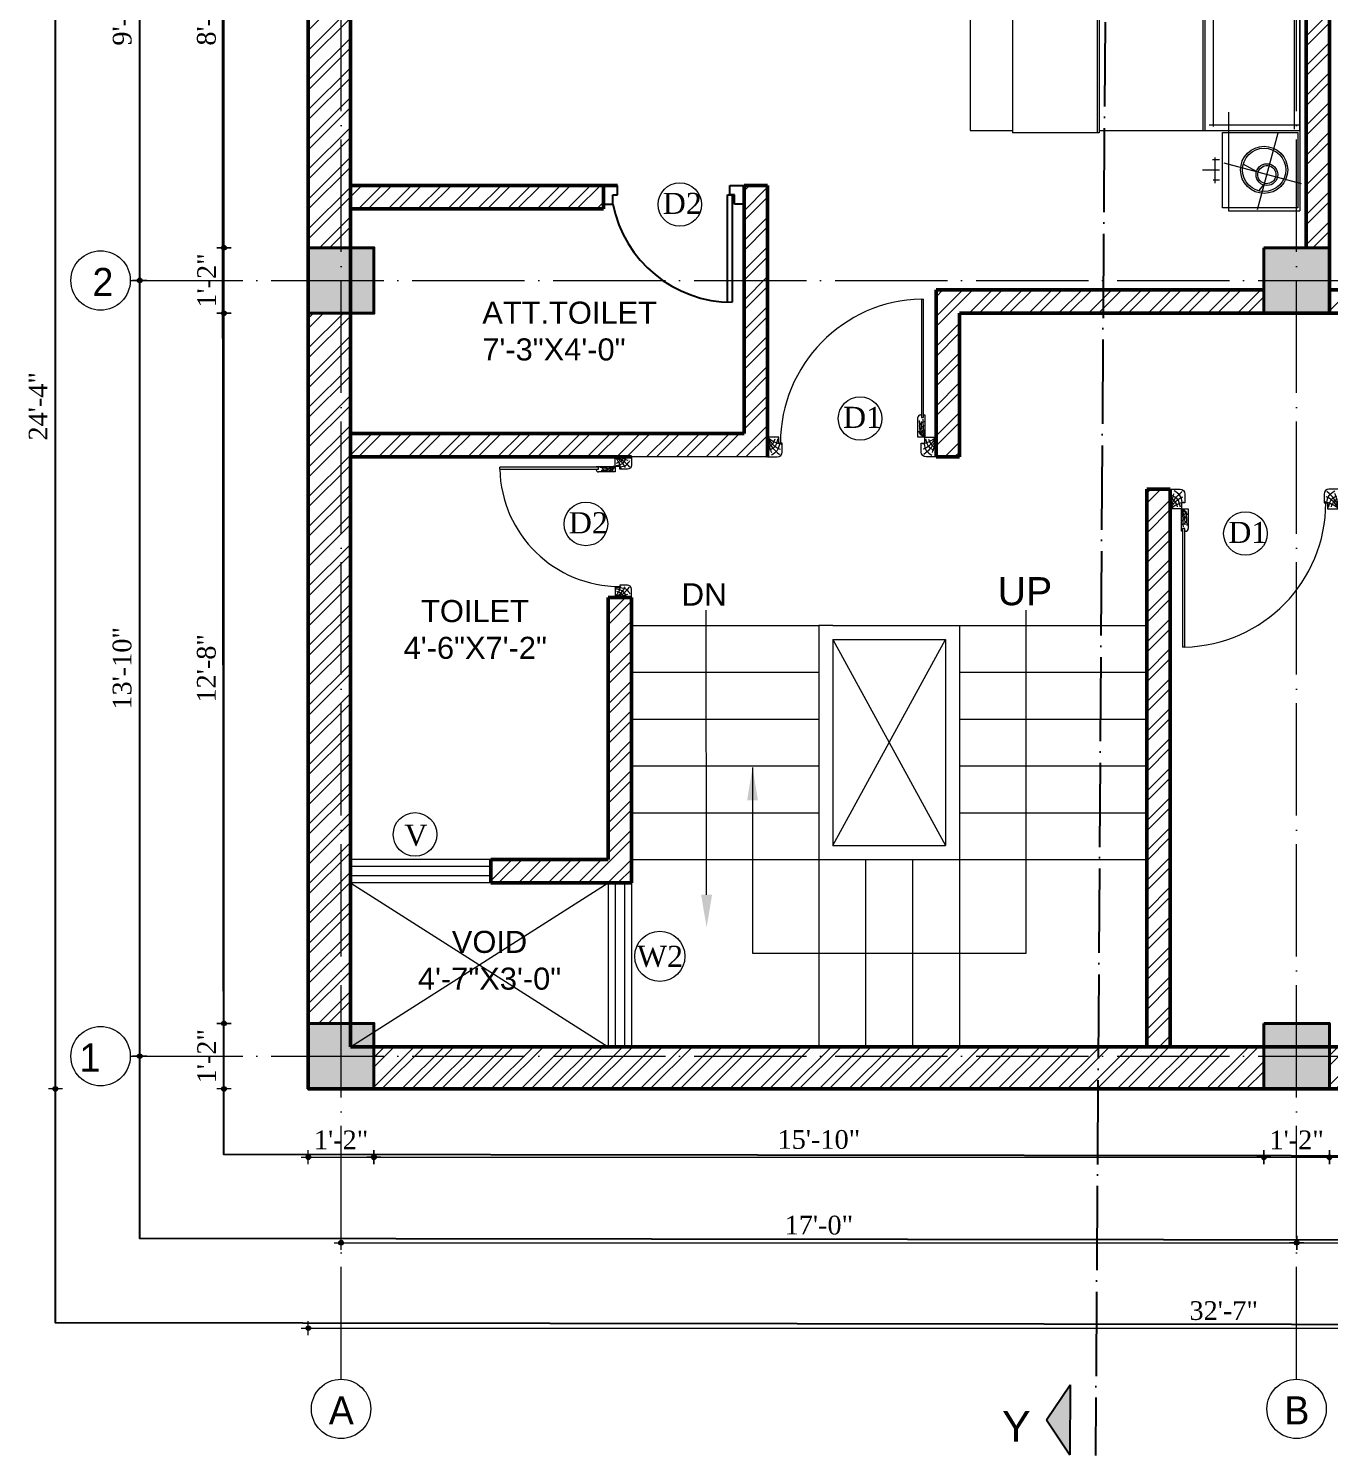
# Model space of a CAD drawing. Header units: inches. Extents: x 5914 to 162157, y -20538 to 282354.
# Drawn here: x 155214.3 to 155492.1, y -14606.6 to -14301.8 of the extents above; entities that cross this region are included whole.
import ezdxf

# ---------------------------------------------------------------- set-up
doc = ezdxf.new("R2010")
doc.units = ezdxf.units.IN
doc.header["$MEASUREMENT"] = 0
doc.header["$PDMODE"] = 99
doc.linetypes.add('ACAD_ISO04W100', pattern=[30, 24, -3, 0, -3])
for name, color, linetype, lineweight in [('.09', 24, 'Continuous', 9), ('.1', 168, 'Continuous', 13), ('A-FUR', 42, 'Continuous', 5), ('CENTER  LINE RA', 10, 'ACAD_ISO04W100', 20), ('CONC. OUTLINE RA', 150, 'Continuous', 40), ('door', 170, 'Continuous', 25), ('DOOR-WIN RA', 3, 'Continuous', 20), ('elev 2', 20, 'Continuous', 25), ('Furniture', 22, 'Continuous', 13), ('Hatch', 254, 'Continuous', 9), ('HATCH RA', 8, 'Continuous', 5), ('STAIR PLAN AND ELEV RA', 124, 'Continuous', 20), ('Text', 7, 'Continuous', 18), ('TEXTLAYER', 7, 'Continuous', 18), ('WALL RA', 42, 'Continuous', 50)]:
    doc.layers.add(name, color=color, linetype=linetype, lineweight=lineweight)
for name, color, linetype in [('Column & Beam', 7, 'Continuous'), ('IN-WALL', 1, 'Continuous'), ('S-DIM', 7, 'Continuous'), ('WINDOW+dOOR', 5, 'Continuous')]:
    doc.layers.add(name, color=color, linetype=linetype)
doc.styles.add('arial', font='arial.ttf', dxfattribs={"height": 7})
doc.styles.add('DIM', font='dutch.ttf')
doc.styles.get("Standard").update_dxf_attribs({"font": 'arial.ttf'})
doc.styles.add('titles', font='GOTHICB.TTF')
doc.dimstyles.new('1-8', dxfattribs={"dimtxt": 7, "dimasz": 3, "dimexe": 3, "dimexo": 3, "dimgap": 3, "dimtad": 1, "dimdec": 0, "dimzin": 0, "dimdsep": 46, "dimlunit": 4, "dimtxsty": 'arial', "dimblk": 'ARCHTICK', "dimcen": 0.09, "dimdle": 3, "dimclrt": 6, "dimazin": 0, "dimtfac": 1, "dimtdec": 0, "dimtix": 1, "dimtofl": 0, "dimtmove": 2, "dimatfit": 3, "dimfxl": 5, "dimfxlon": 1, "dimtolj": 1, "dimtzin": 0, "dimlwe": 5, "dimarcsym": 1})
doc.dimstyles.new('Copy of DIM 8', dxfattribs={"dimtxt": 6.5, "dimasz": 1, "dimexe": 6, "dimexo": 18, "dimgap": 1.6875, "dimtad": 1, "dimdec": 0, "dimzin": 3, "dimdsep": 46, "dimlunit": 4, "dimtxsty": 'DIM', "dimblk": 'dot 2', "dimcen": 0.09375, "dimse1": 1, "dimse2": 1, "dimclrd": 1, "dimclre": 1, "dimclrt": 256, "dimadec": 0, "dimazin": 0, "dimtfac": 0.75, "dimtdec": 0, "dimtix": 1, "dimtmove": 1, "dimatfit": 3, "dimldrblk": 'DOT', "dimfxl": 1, "dimtolj": 1, "dimtzin": 0, "dimlwd": 9, "dimlwe": 9, "dimarcsym": 0})

# ---------------------------------------------------------------- blocks, each defined once
blk = doc.blocks.new('30 inch door')
at = {"layer": '.09'}
blk.add_arc((10330.01, 24687.1), 25.67, 91.332, 180, dxfattribs=at)
at = {"layer": '.1'}
for p, q in [((10329.41, 24712.76), (10329.41, 24691.67)), ((10329.41, 24712.76), (10329.81, 24712.76)), ((10329.81, 24691.67), (10329.81, 24712.76)), ((10328.81, 24688.15), (10328.81, 24691.67)), ((10329.29, 24692.15), (10329.41, 24692.15)), ((10329.41, 24692.15), (10329.41, 24691.67)), ((10329.41, 24691.67), (10329.81, 24691.67)), ((10329.41, 24691.67), (10329.81, 24691.67)), ((10329.81, 24691.67), (10329.81, 24692.15)), ((10329.81, 24692.15), (10330.01, 24692.15)), ((10330.01, 24692.15), (10330.01, 24688.15)), ((10302.02, 24688.15), (10302.02, 24684.65)), ((10304.03, 24688.15), (10302.02, 24688.15)), ((10304.03, 24688.15), (10304.03, 24688.15)), ((10304.03, 24687.1), (10304.03, 24688.15)), ((10304.65, 24687.1), (10304.03, 24687.1)), ((10304.65, 24685.52), (10304.65, 24687.1)), ((10330.01, 24688.15), (10328.81, 24688.15)), ((10329.4, 24687.1), (10330.01, 24687.1)), ((10329.4, 24685.52), (10329.4, 24687.1)), ((10330.01, 24687.1), (10330.01, 24688.15)), ((10330.01, 24688.15), (10332.02, 24688.15)), ((10332.02, 24688.15), (10332.02, 24684.65)), ((10302.02, 24684.65), (10303.77, 24684.65)), ((10332.02, 24684.65), (10330.27, 24684.65))]:
    blk.add_line(p, q, dxfattribs=at)
for centre, major_axis, start_param, end_param in [((10329.29, 24691.67), (-0.339, 0.339), 5.497787, 7.068583), ((10303.77, 24685.52), (-0.619, -0.619), 0.785398, 2.356194)]:
    blk.add_ellipse(centre, major_axis=major_axis, ratio=1, start_param=start_param, end_param=end_param, dxfattribs=at)
at = {"layer": '.1', "extrusion": (0, 0, -1)}
blk.add_ellipse((10330.27, 24685.52), major_axis=(-0.619, 0.619), ratio=1, start_param=3.926991, end_param=5.497787, dxfattribs=at)
blk.add_line((10330.01, 24688.15), (10330.01, 24688.15))
at = {"layer": 'Hatch', "lineweight": 0}
for points, knots in [([(10329.9, 24690.9), (10329.69, 24690.85), (10329.25, 24690.74), (10329.1, 24690.31), (10329.02, 24690.08)], [0, 0, 0, 0, 15.424483, 31.99547, 31.99547, 31.99547, 31.99547]), ([(10329.92, 24690.24), (10329.72, 24690.12), (10329.23, 24689.84), (10329.13, 24689.27), (10329.07, 24688.95)], [0, 0, 0, 0, 17.254821, 40.319618, 40.319618, 40.319618, 40.319618]), ([(10330.01, 24688.15), (10329.7, 24688.44), (10329.1, 24689.01), (10329.14, 24689.82), (10329.09, 24691.13)], [0, 0, 0, 0, 30.296971, 58.529009, 58.529009, 58.529009, 58.529009]), ([(10330.01, 24688.15), (10329.86, 24688.5), (10329.47, 24689.39), (10329.44, 24690.38), (10329.42, 24690.98)], [0, 0, 0, 0, 28.413311, 72.750806, 72.750806, 72.750806, 72.750806]), ([(10330.01, 24688.15), (10329.93, 24688.7), (10329.77, 24689.76), (10329.75, 24690.84), (10329.74, 24691.37)], [0, 0, 0, 0, 41.50394, 80.765622, 80.765622, 80.765622, 80.765622]), ([(10302.02, 24688.15), (10302.05, 24687.95), (10302.17, 24687.01), (10302.48, 24686.12), (10302.72, 24685.42)], [0, 0, 0, 0, 17.459471, 80.67073, 80.67073, 80.67073, 80.67073]), ([(10302.02, 24688.15), (10302.41, 24687.86), (10303.15, 24687.31), (10304.04, 24687.05), (10304.45, 24686.93)], [0, 0, 0, 0, 41.503939, 78.170205, 78.170205, 78.170205, 78.170205]), ([(10302.02, 24688.15), (10302.45, 24687.5), (10303.05, 24686.59), (10304.02, 24686.14), (10304.29, 24686.01)], [0, 0, 0, 0, 64.705486, 90.408952, 90.408952, 90.408952, 90.408952]), ([(10302.02, 24688.15), (10302.13, 24687.79), (10302.35, 24687.1), (10302.97, 24686.1), (10304.18, 24685.07)], [0, 0, 0, 0, 30.296971, 58.529009, 58.529009, 58.529009, 58.529009]), ([(10303.35, 24687.82), (10303.2, 24687.43), (10302.98, 24686.82), (10302.44, 24686.51), (10302.25, 24686.4)], [0, 0, 0, 0, 34.642749, 52.790216, 52.790216, 52.790216, 52.790216]), ([(10303.86, 24687.89), (10303.73, 24687.32), (10303.52, 24686.4), (10302.7, 24686), (10302.39, 24685.85)], [0, 0, 0, 0, 47.051669, 75.417188, 75.417188, 75.417188, 75.417188]), ([(10330.01, 24688.15), (10329.8, 24688.26), (10329.35, 24688.51), (10329.11, 24688.97), (10328.99, 24689.22)], [0, 0, 0, 0, 17.459472, 37.737029, 37.737029, 37.737029, 37.737029]), ([(10329.9, 24689.44), (10329.59, 24689.24), (10329.23, 24689.01), (10329.2, 24688.63), (10329.2, 24688.58)], [0, 0, 0, 0, 24.633819, 28.489546, 28.489546, 28.489546, 28.489546]), ([(10332.02, 24688.15), (10331.63, 24687.86), (10330.89, 24687.31), (10330.01, 24687.05), (10329.59, 24686.93)], [0, 0, 0, 0, 41.503939, 78.170205, 78.170205, 78.170205, 78.170205]), ([(10332.02, 24688.15), (10331.59, 24687.5), (10330.99, 24686.59), (10330.03, 24686.14), (10329.75, 24686.01)], [0, 0, 0, 0, 64.705486, 90.408952, 90.408952, 90.408952, 90.408952]), ([(10332.02, 24688.15), (10331.91, 24687.79), (10331.69, 24687.1), (10331.07, 24686.1), (10329.87, 24685.07)], [0, 0, 0, 0, 30.296971, 58.529009, 58.529009, 58.529009, 58.529009]), ([(10330.18, 24687.89), (10330.31, 24687.32), (10330.52, 24686.4), (10331.35, 24686), (10331.66, 24685.85)], [0, 0, 0, 0, 47.051669, 75.417188, 75.417188, 75.417188, 75.417188]), ([(10330.7, 24687.82), (10330.84, 24687.43), (10331.06, 24686.82), (10331.61, 24686.51), (10331.8, 24686.4)], [0, 0, 0, 0, 34.642749, 52.790216, 52.790216, 52.790216, 52.790216]), ([(10332.02, 24688.15), (10332, 24687.95), (10331.87, 24687.01), (10331.56, 24686.12), (10331.32, 24685.42)], [0, 0, 0, 0, 17.459471, 80.67073, 80.67073, 80.67073, 80.67073]), ([(10304.15, 24687.01), (10304.07, 24686.57), (10303.9, 24685.69), (10303.13, 24685.22), (10302.75, 24684.98)], [0, 0, 0, 0, 36.886594, 73.591637, 73.591637, 73.591637, 73.591637]), ([(10329.89, 24687.01), (10329.98, 24686.57), (10330.14, 24685.69), (10330.91, 24685.22), (10331.29, 24684.98)], [0, 0, 0, 0, 36.886594, 73.591637, 73.591637, 73.591637, 73.591637])]:
    blk.add_open_spline(points, degree=3, knots=knots, dxfattribs=at)
blk = doc.blocks.new('COLUMN')
at = {"layer": 'CONC. OUTLINE RA', "transparency": 33554687}
h = blk.add_hatch(color=256, dxfattribs=at)
h.dxf.hatch_style = 1
h.paths.add_polyline_path([(148062.93, -13130.45), (148076.93, -13130.45), (148076.93, -13116.45), (148062.93, -13116.45)])
at = {"layer": 'CONC. OUTLINE RA'}
blk.add_lwpolyline([(148062.93, -13116.45), (148076.93, -13116.45), (148076.93, -13130.45), (148062.93, -13130.45)], close=True, dxfattribs=at)
blk = doc.blocks.new('A$C2A650008')
at = {"layer": 'A-FUR'}
for p, q in [((-74.11, 13.02), (-90.97, 13.02)), ((-90.97, -6.3), (-90.97, 13.02)), ((-90.52, -5.58), (-90.52, 12.3)), ((-90.52, 12.3), (-72.65, 12.3)), ((-80.98, 12.72), (-85.85, -5.45)), ((-74.11, -10.37), (-74.11, 13.02)), ((-72.65, 12.3), (-72.65, -5.58)), ((-82.37, 6.87), (-81.23, 8.27)), ((-91.38, 6.62), (-73.1, 1.72)), ((-85.74, 4.89), (-87.52, 4.59)), ((-80.74, 3.68), (-77.55, 1.98)), ((-71.92, 5.78), (-70.42, 5.78)), ((-70.96, 6.46), (-70.96, 0.35)), ((-83.76, 1.91), (-83.84, -1.7)), ((-71.92, 3.36), (-67.96, 3.36)), ((-71.92, 0.94), (-70.3, 0.94)), ((-90.97, -6.3), (-43.44, -6.3)), ((-90.97, -6.3), (-90.97, -66.3)), ((-90.97, -6.3), (-70.8, -6.3)), ((-90.97, -66.3), (-90.97, -6.3)), ((-72.65, -5.58), (-90.52, -5.58)), ((-70.44, -6.69), (-70.44, -35.63)), ((-68.72, -36.65), (-49.48, -6.48)), ((-49.77, -6.59), (-41.27, -16.48)), ((-43.44, -5.48), (-43.44, -13.94)), ((-43.44, -5.48), (-22.87, -5.48)), ((-42.96, -5.48), (-42.96, -14.5)), ((-22.87, -5.48), (-22.87, -66.85)), ((-22.87, -6.3), (-12.84, -6.3)), ((-12.84, -6.3), (-12.84, -66.3)), ((-90.18, -7.63), (-69.6, -7.63)), ((-89.76, -35.72), (-89.76, -7)), ((-41.36, -16.06), (-68.68, -36.43)), ((-43.44, -17.62), (-43.44, -66.85)), ((-42.96, -17.26), (-42.96, -66.85)), ((-69.87, -35.22), (-90.25, -35.22)), ((-89.76, -65.95), (-89.76, -36.85)), ((-70.44, -36.77), (-70.44, -65.37)), ((-68.5, -36.25), (-68.5, -66.3)), ((-68.02, -35.78), (-68.02, -66.3)), ((-90.25, -37.39), (-69.87, -37.39)), ((-74.11, -61.97), (-74.11, -85.36)), ((-43.44, -66.3), (-90.97, -66.3)), ((-90.97, -66.3), (-90.97, -85.36)), ((-69.53, -64.97), (-90.74, -64.97)), ((-90.52, -66.76), (-90.52, -84.63)), ((-72.65, -66.76), (-90.52, -66.76)), ((-80.98, -85.05), (-85.85, -66.89)), ((-72.65, -84.63), (-72.65, -66.76)), ((-43.44, -66.85), (-22.87, -66.85)), ((-12.84, -66.3), (-22.87, -66.3)), ((-91.38, -78.96), (-73.1, -74.06)), ((-80.74, -76.02), (-77.55, -74.32)), ((-71.92, -73.28), (-70.3, -73.28)), ((-70.96, -78.79), (-70.96, -72.69)), ((-71.92, -75.7), (-67.96, -75.7)), ((-82.37, -79.2), (-81.23, -80.61)), ((-71.92, -78.11), (-70.42, -78.11)), ((-74.11, -85.36), (-90.97, -85.36)), ((-90.52, -84.63), (-72.65, -84.63))]:
    blk.add_line(p, q, dxfattribs=at)
for centre, major_axis, start_param, end_param in [((-82.54, 3.29), (3.95, 3.95), 6.28318530712061, 12.5663706143002), ((-82.54, 3.29), (-3.64, 3.64), 4.712389, 10.995574), ((-83.2, 4.43), (1.82, 1.82), 3.926993, 10.210178), ((-83.2, 4.43), (-1.52, 1.52), -1.570796, 4.712389)]:
    blk.add_ellipse(centre, major_axis=major_axis, ratio=1, start_param=start_param, end_param=end_param, dxfattribs=at)
at = {"layer": 'A-FUR', "extrusion": (0, 0, -1)}
for centre, major_axis, start_param, end_param in [((-82.54, -75.63), (-3.95, 3.95), 3.141593, 9.424778), ((-82.54, -75.63), (3.64, 3.64), 1.570796326731005, 7.853981633910592), ((-83.2, -76.77), (1.82, 1.82), -0.588961555347947, 5.69422375183164), ((-83.2, -76.77), (-1.52, 1.52), 0.886531, 7.169716)]:
    blk.add_ellipse(centre, major_axis=major_axis, ratio=1, start_param=start_param, end_param=end_param, dxfattribs=at)
blk = doc.blocks.new('D1')
at = {"layer": 'door'}
for p, q in [((40756.71, -24912.93), (40760.71, -24912.93)), ((40756.71, -24912.93), (40756.71, -24914.93)), ((40756.71, -24914.93), (40758.71, -24914.93)), ((40758.71, -24914.93), (40758.71, -24915.93)), ((40760.71, -24915.93), (40760.71, -24912.93)), ((40758.71, -24915.93), (40760.71, -24915.93)), ((40735.93, -24939.43), (40758.71, -24939.43)), ((40758.71, -24939.43), (40758.71, -24940.43)), ((40758.71, -24940.43), (40735.75, -24940.43)), ((40756.71, -24940.93), (40758.71, -24940.93)), ((40756.71, -24942.93), (40756.71, -24940.93)), ((40758.71, -24940.93), (40758.71, -24939.93)), ((40758.71, -24939.93), (40760.71, -24939.93)), ((40760.71, -24939.93), (40760.71, -24942.93)), ((40760.71, -24942.93), (40756.71, -24942.93))]:
    blk.add_line(p, q, dxfattribs=at)
blk.add_arc((40761.75, -24940.43), 25.99, 101.1753, 180.0001, dxfattribs=at)
blk = doc.blocks.new('_ArchTick')
at = {"color": 0, "linetype": 'ByBlock', "const_width": 0.15}
blk.add_lwpolyline([(-0.5, -0.5), (0.5, 0.5)], dxfattribs=at)
blk = doc.blocks.new('griid')
at = {"layer": 'CENTER  LINE RA', "linetype": 'ACAD_ISO04W100'}
for p, q in [((149708.18, -15085.57), (149708.19, -14620.49)), ((149912.22, -15085.57), (149912.22, -14620.62)), ((149663.18, -14850.87), (150150.1, -14850.87)), ((149663.18, -15016.57), (150150.1, -15016.57))]:
    blk.add_line(p, q, dxfattribs=at)
at = {"layer": 'Text'}
for centre in [(149656.84, -14850.87), (149656.84, -14850.87), (149656.84, -14850.87), (149656.84, -15016.57), (149656.84, -15016.57), (149656.84, -15016.57), (149708.18, -15091.92), (149708.18, -15091.92), (149708.18, -15091.92), (149912.22, -15091.92), (149912.22, -15091.92), (149912.22, -15091.92)]:
    blk.add_circle(centre, 6.34, dxfattribs=at)
at = {"layer": 'Text', "char_height": 6, "width": 68.6783, "attachment_point": 3, "rotation": 0.0035, "style": 'titles'}
for s, insert in [('{\\fStylus BT|b0|i0|c0|p34;2}', (149659.56, -14848.19)), ('{\\fStylus BT|b0|i0|c0|p34;1}', (149656.79, -15013.86)), ('{\\fStylus BT|b0|i0|c0|p34;A}', (149710.91, -15089.24)), ('{\\fStylus BT|b0|i0|c0|p34;B}', (149914.94, -15089.24))]:
    blk.add_mtext(s, dxfattribs=dict(at, insert=insert))
blk = doc.blocks.new('dot1')
at = {"layer": 'Hatch'}
h = blk.add_hatch(color=256, dxfattribs=at)
edge = h.paths.add_edge_path()
edge.add_arc((0, 0), 1, 0, 360)
for p, q in [((3, 0), (-3, 0)), ((0, 3), (0, -3))]:
    blk.add_line(p, q, dxfattribs=at)
blk.add_circle((0, 0), 1, dxfattribs=at)
blk = doc.blocks.new('dot 2')
at = {"layer": 'Hatch', "xscale": 0.5, "yscale": 0.5, "zscale": 0.5}
blk.add_blockref('dot1', (0, 0), dxfattribs=at)
blk = doc.blocks.new('*D336')
at = {"layer": 'Defpoints', "color": 0, "transparency": 16777216}
for p in [(149701.19, -15020.14), (149715.19, -15020.14), (149715.19, -15038.16)]:
    blk.add_point(p, dxfattribs=at)
at = {"layer": 'S-DIM', "color": 1, "lineweight": 9, "transparency": 16777216}
blk.add_line((149702.19, -15038.16), (149714.19, -15038.16), dxfattribs=at)
at = {"layer": 'S-DIM', "color": 1, "lineweight": 9, "transparency": 16777216, "rotation": 180}
blk.add_blockref('dot 2', (149701.19, -15038.16), dxfattribs=at)
at = {"layer": 'S-DIM', "color": 1, "lineweight": 9, "transparency": 16777216}
blk.add_blockref('dot 2', (149715.19, -15038.16), dxfattribs=at)
at = {"layer": 'S-DIM', "transparency": 16777216, "insert": (149708.19, -15034.45), "char_height": 4, "attachment_point": 5, "style": 'DIM'}
blk.add_mtext('\\A1;1\'-2"', dxfattribs=at)
blk = doc.blocks.new('_Dot')
at = {"color": 0, "linetype": 'ByBlock', "lineweight": -2}
blk.add_line((-0.5, 0), (-1, 0), dxfattribs=at)
at = {"color": 0, "linetype": 'ByBlock', "const_width": 0.5}
blk.add_lwpolyline([(-0.25, 0, 1), (0.25, 0, 1)], format="xyb", close=True, dxfattribs=at)
blk = doc.blocks.new('*D337')
at = {"layer": 'Defpoints', "color": 0, "transparency": 16777216}
for p in [(149715.19, -15020.14), (149905.23, -15020.14), (149905.23, -15038.16)]:
    blk.add_point(p, dxfattribs=at)
at = {"layer": 'S-DIM', "color": 1, "lineweight": 9, "transparency": 16777216}
blk.add_line((149716.19, -15038.16), (149904.23, -15038.16), dxfattribs=at)
at = {"layer": 'S-DIM', "color": 1, "lineweight": 9, "transparency": 16777216, "rotation": 180}
blk.add_blockref('dot 2', (149715.19, -15038.16), dxfattribs=at)
at = {"layer": 'S-DIM', "color": 1, "lineweight": 9, "transparency": 16777216}
blk.add_blockref('dot 2', (149905.23, -15038.16), dxfattribs=at)
at = {"layer": 'S-DIM', "transparency": 16777216, "insert": (149810.21, -15034.39), "char_height": 4, "attachment_point": 5, "style": 'DIM'}
blk.add_mtext('\\A1;15\'-10"', dxfattribs=at)
blk = doc.blocks.new('*D338')
at = {"layer": 'Defpoints', "color": 0, "transparency": 16777216}
for p in [(149905.23, -15020.14), (149919.23, -15020.14), (149919.23, -15038.16)]:
    blk.add_point(p, dxfattribs=at)
at = {"layer": 'S-DIM', "color": 1, "lineweight": 9, "transparency": 16777216}
blk.add_line((149906.23, -15038.16), (149918.23, -15038.16), dxfattribs=at)
at = {"layer": 'S-DIM', "color": 1, "lineweight": 9, "transparency": 16777216, "rotation": 180}
blk.add_blockref('dot 2', (149905.23, -15038.16), dxfattribs=at)
at = {"layer": 'S-DIM', "color": 1, "lineweight": 9, "transparency": 16777216}
blk.add_blockref('dot 2', (149919.23, -15038.16), dxfattribs=at)
at = {"layer": 'S-DIM', "transparency": 16777216, "insert": (149912.23, -15034.45), "char_height": 4, "attachment_point": 5, "style": 'DIM'}
blk.add_mtext('\\A1;1\'-2"', dxfattribs=at)
blk = doc.blocks.new('*D339')
at = {"layer": 'Defpoints', "color": 0, "transparency": 16777216}
for p in [(149919.23, -15020.14), (150078.11, -15020.14), (150078.11, -15038.16)]:
    blk.add_point(p, dxfattribs=at)
at = {"layer": 'S-DIM', "color": 1, "lineweight": 9, "transparency": 16777216}
blk.add_line((149920.23, -15038.16), (150077.11, -15038.16), dxfattribs=at)
at = {"layer": 'S-DIM', "color": 1, "lineweight": 9, "transparency": 16777216, "rotation": 180}
blk.add_blockref('dot 2', (149919.23, -15038.16), dxfattribs=at)
at = {"layer": 'S-DIM', "color": 1, "lineweight": 9, "transparency": 16777216}
blk.add_blockref('dot 2', (150078.11, -15038.16), dxfattribs=at)
at = {"layer": 'S-DIM', "transparency": 16777216, "insert": (149998.67, -15034.41), "char_height": 4, "attachment_point": 5, "style": 'DIM'}
blk.add_mtext('\\A1;13\'-3"', dxfattribs=at)
blk = doc.blocks.new('*D341')
at = {"layer": 'Defpoints', "color": 0, "transparency": 16777216}
for p in [(149708.19, -15013.14), (149912.23, -15013.14), (149912.23, -15056.42)]:
    blk.add_point(p, dxfattribs=at)
at = {"layer": 'S-DIM', "color": 1, "lineweight": 9, "transparency": 16777216}
blk.add_line((149709.19, -15056.42), (149911.23, -15056.42), dxfattribs=at)
at = {"layer": 'S-DIM', "color": 1, "lineweight": 9, "transparency": 16777216, "rotation": 180}
blk.add_blockref('dot 2', (149708.19, -15056.42), dxfattribs=at)
at = {"layer": 'S-DIM', "color": 1, "lineweight": 9, "transparency": 16777216}
blk.add_blockref('dot 2', (149912.23, -15056.42), dxfattribs=at)
at = {"layer": 'S-DIM', "transparency": 16777216, "insert": (149810.21, -15052.68), "char_height": 4, "attachment_point": 5, "style": 'DIM'}
blk.add_mtext('\\A1;17\'-0"', dxfattribs=at)
blk = doc.blocks.new('*D342')
at = {"layer": 'Defpoints', "color": 0, "transparency": 16777216}
for p in [(149912.23, -15013.14), (150085.11, -15013.14), (150085.11, -15056.42)]:
    blk.add_point(p, dxfattribs=at)
at = {"layer": 'S-DIM', "color": 1, "lineweight": 9, "transparency": 16777216}
blk.add_line((149913.23, -15056.42), (150084.11, -15056.42), dxfattribs=at)
at = {"layer": 'S-DIM', "color": 1, "lineweight": 9, "transparency": 16777216, "rotation": 180}
blk.add_blockref('dot 2', (149912.23, -15056.42), dxfattribs=at)
at = {"layer": 'S-DIM', "color": 1, "lineweight": 9, "transparency": 16777216}
blk.add_blockref('dot 2', (150085.11, -15056.42), dxfattribs=at)
at = {"layer": 'S-DIM', "transparency": 16777216, "insert": (149998.67, -15052.65), "char_height": 4, "attachment_point": 5, "style": 'DIM'}
blk.add_mtext('\\A1;14\'-5"', dxfattribs=at)
blk = doc.blocks.new('*D343')
at = {"layer": 'Defpoints', "color": 0, "transparency": 16777216}
for p in [(149701.19, -15020.14), (150092.11, -15020.14), (150092.11, -15074.67)]:
    blk.add_point(p, dxfattribs=at)
at = {"layer": 'S-DIM', "color": 1, "lineweight": 9, "transparency": 16777216}
blk.add_line((149702.19, -15074.67), (150091.11, -15074.67), dxfattribs=at)
at = {"layer": 'S-DIM', "color": 1, "lineweight": 9, "transparency": 16777216, "rotation": 180}
blk.add_blockref('dot 2', (149701.19, -15074.67), dxfattribs=at)
at = {"layer": 'S-DIM', "color": 1, "lineweight": 9, "transparency": 16777216}
blk.add_blockref('dot 2', (150092.11, -15074.67), dxfattribs=at)
at = {"layer": 'S-DIM', "transparency": 16777216, "insert": (149896.65, -15070.94), "char_height": 4, "attachment_point": 5, "style": 'DIM'}
blk.add_mtext('\\A1;32\'-7"', dxfattribs=at)
blk = doc.blocks.new('*D346')
at = {"layer": 'Defpoints', "color": 0, "transparency": 16777216}
for p in [(149701.18, -14745.94), (149683.18, -14843.87), (149701.18, -14843.87)]:
    blk.add_point(p, dxfattribs=at)
at = {"layer": 'S-DIM', "color": 1, "lineweight": 9, "transparency": 16777216}
blk.add_line((149683.18, -14746.94), (149683.18, -14842.87), dxfattribs=at)
for p, rotation in [((149683.18, -14745.94), 90), ((149683.18, -14843.87), 270)]:
    blk.add_blockref('dot 2', p, dxfattribs=dict(at, rotation=rotation))
at = {"layer": 'S-DIM', "transparency": 16777216, "insert": (149679.45, -14794.9), "char_height": 4, "attachment_point": 5, "rotation": 90, "style": 'DIM'}
blk.add_mtext('\\A1;8\'-2"', dxfattribs=at)
blk = doc.blocks.new('*D347')
at = {"layer": 'Defpoints', "color": 0, "transparency": 16777216}
for p in [(149701.18, -14843.87), (149683.18, -14857.87), (149701.18, -14857.87)]:
    blk.add_point(p, dxfattribs=at)
at = {"layer": 'S-DIM', "color": 1, "lineweight": 9, "transparency": 16777216}
blk.add_line((149683.18, -14844.87), (149683.18, -14856.87), dxfattribs=at)
for p, rotation in [((149683.18, -14843.87), 90), ((149683.18, -14857.87), 270)]:
    blk.add_blockref('dot 2', p, dxfattribs=dict(at, rotation=rotation))
at = {"layer": 'S-DIM', "transparency": 16777216, "insert": (149679.48, -14850.87), "char_height": 4, "attachment_point": 5, "rotation": 90, "style": 'DIM'}
blk.add_mtext('\\A1;1\'-2"', dxfattribs=at)
blk = doc.blocks.new('*D348')
at = {"layer": 'Defpoints', "color": 0, "transparency": 16777216}
for p in [(149701.18, -14857.87), (149683.18, -15009.57), (149701.18, -15009.57)]:
    blk.add_point(p, dxfattribs=at)
at = {"layer": 'S-DIM', "color": 1, "lineweight": 9, "transparency": 16777216}
blk.add_line((149683.18, -14858.87), (149683.18, -15008.57), dxfattribs=at)
for p, rotation in [((149683.18, -14857.87), 90), ((149683.18, -15009.57), 270)]:
    blk.add_blockref('dot 2', p, dxfattribs=dict(at, rotation=rotation))
at = {"layer": 'S-DIM', "transparency": 16777216, "insert": (149679.44, -14933.72), "char_height": 4, "attachment_point": 5, "rotation": 90, "style": 'DIM'}
blk.add_mtext('\\A1;12\'-8"', dxfattribs=at)
blk = doc.blocks.new('*D349')
at = {"layer": 'Defpoints', "color": 0, "transparency": 16777216}
for p in [(149701.18, -15009.57), (149683.18, -15023.57), (149701.18, -15023.57)]:
    blk.add_point(p, dxfattribs=at)
at = {"layer": 'S-DIM', "color": 1, "lineweight": 9, "transparency": 16777216}
blk.add_line((149683.18, -15010.57), (149683.18, -15022.57), dxfattribs=at)
for p, rotation in [((149683.18, -15009.57), 90), ((149683.18, -15023.57), 270)]:
    blk.add_blockref('dot 2', p, dxfattribs=dict(at, rotation=rotation))
at = {"layer": 'S-DIM', "transparency": 16777216, "insert": (149679.48, -15016.57), "char_height": 4, "attachment_point": 5, "rotation": 90, "style": 'DIM'}
blk.add_mtext('\\A1;1\'-2"', dxfattribs=at)
blk = doc.blocks.new('*D350')
at = {"layer": 'Defpoints', "color": 0, "transparency": 16777216}
for p in [(149708.18, -14738.94), (149665.18, -14850.87), (149708.18, -14850.87)]:
    blk.add_point(p, dxfattribs=at)
at = {"layer": 'S-DIM', "color": 1, "lineweight": 9, "transparency": 16777216}
blk.add_line((149665.18, -14739.94), (149665.18, -14849.87), dxfattribs=at)
for p, rotation in [((149665.18, -14738.94), 90), ((149665.18, -14850.87), 270)]:
    blk.add_blockref('dot 2', p, dxfattribs=dict(at, rotation=rotation))
at = {"layer": 'S-DIM', "transparency": 16777216, "insert": (149661.46, -14794.9), "char_height": 4, "attachment_point": 5, "rotation": 90, "style": 'DIM'}
blk.add_mtext('\\A1;9\'-4"', dxfattribs=at)
blk = doc.blocks.new('*D351')
at = {"layer": 'Defpoints', "color": 0, "transparency": 16777216}
for p in [(149708.18, -14850.87), (149665.18, -15016.57), (149708.18, -15016.57)]:
    blk.add_point(p, dxfattribs=at)
at = {"layer": 'S-DIM', "color": 1, "lineweight": 9, "transparency": 16777216}
blk.add_line((149665.18, -14851.87), (149665.18, -15015.57), dxfattribs=at)
for p, rotation in [((149665.18, -14850.87), 90), ((149665.18, -15016.57), 270)]:
    blk.add_blockref('dot 2', p, dxfattribs=dict(at, rotation=rotation))
at = {"layer": 'S-DIM', "transparency": 16777216, "insert": (149661.44, -14933.72), "char_height": 4, "attachment_point": 5, "rotation": 90, "style": 'DIM'}
blk.add_mtext('\\A1;13\'-10"', dxfattribs=at)
blk = doc.blocks.new('*D352')
at = {"layer": 'Defpoints', "color": 0, "transparency": 16777216}
for p in [(149647.18, -14731.94), (149701.18, -14731.94), (149700.6, -15023.57)]:
    blk.add_point(p, dxfattribs=at)
at = {"layer": 'S-DIM', "color": 1, "lineweight": 9, "transparency": 16777216}
blk.add_line((149647.18, -15022.57), (149647.18, -14732.94), dxfattribs=at)
for p, rotation in [((149647.18, -14731.94), 90), ((149647.18, -15023.57), 270)]:
    blk.add_blockref('dot 2', p, dxfattribs=dict(at, rotation=rotation))
at = {"layer": 'S-DIM', "transparency": 16777216, "insert": (149643.49, -14877.75), "char_height": 4, "attachment_point": 5, "rotation": 90, "style": 'DIM'}
blk.add_mtext('\\A1;24\'-4"', dxfattribs=at)
blk = doc.blocks.new('BIUD')
at = {"layer": 'Column & Beam'}
h = blk.add_hatch(color=256, dxfattribs=at)
h.dxf.hatch_style = 1
h.paths.add_polyline_path([(154222.46, -14605.46), (154222.56, -14590.52), (154217.46, -14597.95)])
at = {"layer": 'elev 2', "linetype": 'ACAD_ISO04W100', "ltscale": 0.75}
blk.add_line((154231.03, -14141.23), (154227.94, -14605.58), dxfattribs=at)
at = {"layer": 'elev 2'}
for p, q in [((154217.46, -14597.95), (154222.56, -14590.52)), ((154222.56, -14590.52), (154222.46, -14605.46)), ((154217.46, -14597.95), (154222.46, -14605.46))]:
    blk.add_line(p, q, dxfattribs=at)
at = {"layer": 'Text', "insert": (154207.97, -14596.06), "char_height": 6.57, "attachment_point": 1, "rotation": 359.6191}
blk.add_mtext_dynamic_manual_height_columns('Y', width=6.5733, gutter_width=32.87, heights=[0], dxfattribs=at)
blk = doc.blocks.new('A$C0BBD0BBA')
at = {"color": 7, "lineweight": 5}
blk.add_lwpolyline([(0, 0), (73.27, 0)], dxfattribs=at)
at = {"color": 8, "lineweight": 5}
blk.add_leader([(39.65, 58.42), (0, 58.42), (0, 0)], dimstyle='1-8', override={"dimasz": 7, "dimgap": 2, "dimtad": 0, "dimfxl": 12}, dxfattribs=at)
blk = doc.blocks.new('TT')
at = {"layer": 'HATCH RA'}
h = blk.add_hatch(dxfattribs=at)
h.set_pattern_fill('ANSI32', color=256, scale=12)
h.paths.add_polyline_path([(149710.18, -14745.94), (149701.18, -14745.94), (149701.18, -14843.87), (149710.18, -14843.87)])
h = blk.add_hatch(dxfattribs=at)
h.set_pattern_fill('ANSI32', color=256, scale=12)
h.paths.add_polyline_path([(149919.22, -14780.08), (149914.22, -14780.08), (149914.22, -14843.87), (149919.22, -14843.87)])
h = blk.add_hatch(dxfattribs=at)
h.set_pattern_fill('ANSI32', color=256, scale=12)
h.paths.add_polyline_path([(149710.18, -14830.57), (149710.18, -14835.57), (149764.22, -14835.57), (149764.22, -14830.57)])
h = blk.add_hatch(dxfattribs=at)
h.set_pattern_fill('ANSI32', color=256, scale=12)
h.paths.add_polyline_path([(149794.22, -14883.57), (149710.18, -14883.57), (149710.18, -14888.57), (149770.18, -14888.57), (149799.22, -14888.57), (149799.22, -14830.57), (149794.22, -14830.57), (149794.22, -14834.57)])
h = blk.add_hatch(dxfattribs=at)
h.set_pattern_fill('ANSI32', color=256, scale=12)
h.paths.add_polyline_path([(149905.22, -14852.87), (149835.22, -14852.87), (149835.22, -14884.37), (149835.22, -14884.37), (149835.22, -14888.57), (149840.22, -14888.57), (149840.22, -14857.87), (149905.22, -14857.87)])
h = blk.add_hatch(dxfattribs=at)
h.set_pattern_fill('ANSI32', color=256, scale=12)
h.paths.add_polyline_path([(149935.22, -14852.87), (149919.22, -14852.87), (149919.22, -14857.87), (149935.22, -14857.87)])
h = blk.add_hatch(dxfattribs=at)
h.set_pattern_fill('ANSI32', color=256, scale=12)
h.paths.add_polyline_path([(149710.18, -14857.87), (149701.18, -14857.87), (149701.18, -15009.57), (149710.18, -15009.57)])
h = blk.add_hatch(dxfattribs=at)
h.set_pattern_fill('ANSI32', color=256, scale=12)
edge = h.paths.add_edge_path()
edge.add_line((149885.22, -14899.64), (149885.22, -14899.64))
edge.add_spline(control_points=[(149885.64, -14897.63), (149885.52, -14898.05), (149885.34, -14898.71), (149885.25, -14899.4), (149885.22, -14899.64)], knot_values=[0.078333, 0.078333, 0.078333, 0.078333, 31.733283, 49.114422, 49.114422, 49.114422, 49.114422], degree=3, periodic=0)
edge.add_line((149885.22, -14899.64), (149885.22, -14895.44))
edge.add_line((149885.22, -14895.44), (149880.22, -14895.44))
edge.add_line((149880.22, -14895.44), (149880.22, -15014.57))
edge.add_line((149880.22, -15014.57), (149885.22, -15014.57))
edge.add_line((149885.22, -15014.57), (149885.22, -14899.64))
h = blk.add_hatch(dxfattribs=at)
h.set_pattern_fill('ANSI32', color=256, scale=12)
h.paths.add_polyline_path([(149770.18, -14918.57), (149766.68, -14918.57), (149765.18, -14918.57), (149765.18, -14974.57), (149740.18, -14974.57), (149740.18, -14979.57), (149770.18, -14979.57)])
h = blk.add_hatch(dxfattribs=at)
h.set_pattern_fill('ANSI32', color=256, scale=12)
h.paths.add_polyline_path([(149905.22, -15014.57), (149715.18, -15014.57), (149715.18, -15023.57), (149905.22, -15023.57)])
h = blk.add_hatch(dxfattribs=at)
h.set_pattern_fill('ANSI32', color=256, scale=12)
h.paths.add_polyline_path([(150078.1, -15014.57), (149919.22, -15014.57), (149919.22, -15023.57), (150078.1, -15023.57)])
blk.add_line((149799.22, -14888.57), (149770.18, -14888.57))
at = {"color": 7, "lineweight": 5}
blk.add_lwpolyline([(149786.23, -14982.09), (149786.15, -14921.32)], dxfattribs=at)
at = {"color": 8, "lineweight": 5}
blk.add_solid([(149785.06, -14982.09), (149786.24, -14989.09), (149787.4, -14982.08)], dxfattribs=at)
at = {"layer": 'Defpoints'}
for points in [[(149647.18, -14651.94), (150040.6, -14651.94), (150174.28, -14799.76), (150175.03, -15074.21), (149647.18, -15073.5)], [(149665.18, -14669.94), (150033.3, -14669.94), (150156.3, -14807.39), (150156.98, -15056.19), (149665.18, -15055.52)], [(149682.8, -14688.99), (150019.93, -14688.99), (150138.32, -14815.02), (150138.93, -15038.17), (149683.18, -15037.55)]]:
    blk.add_lwpolyline(points, close=True, dxfattribs=at)
at = {"layer": 'DOOR-WIN RA'}
for p, q in [((149740.18, -14974.57), (149710.18, -14974.57)), ((149740.18, -14976.07), (149710.18, -14976.07)), ((149740.18, -14978.07), (149710.18, -14978.07)), ((149740.18, -14979.57), (149710.18, -14979.57)), ((149765.18, -14979.57), (149765.18, -15014.57)), ((149766.68, -14979.57), (149766.68, -15014.57)), ((149768.68, -14979.57), (149768.68, -15014.57)), ((149770.18, -14979.57), (149770.18, -15014.57))]:
    blk.add_line(p, q, dxfattribs=at)
at = {"layer": 'HATCH RA'}
for p, q in [((149813.18, -14971.57), (149837.22, -14927.57)), ((149813.18, -14927.57), (149837.22, -14971.57)), ((149710.18, -15014.57), (149765.18, -14979.57)), ((149710.18, -14979.57), (149765.18, -15014.57))]:
    blk.add_line(p, q, dxfattribs=at)
at = {"layer": 'STAIR PLAN AND ELEV RA'}
for p, q in [((149770.18, -14924.57), (149810.18, -14924.57)), ((149810.18, -14924.57), (149810.18, -15014.57)), ((149813.18, -14924.57), (149810.18, -14924.57)), ((149813.18, -14924.57), (149837.22, -14924.57)), ((149837.22, -14924.57), (149840.22, -14924.57)), ((149840.22, -14924.57), (149840.22, -15014.57)), ((149840.22, -14924.57), (149880.22, -14924.57)), ((149813.18, -14927.57), (149813.18, -14971.57)), ((149813.18, -14927.57), (149837.22, -14927.57)), ((149837.22, -14927.57), (149837.22, -14971.57)), ((149770.18, -14934.57), (149810.18, -14934.57)), ((149840.22, -14934.57), (149880.22, -14934.57)), ((149770.18, -14944.57), (149810.18, -14944.57)), ((149840.22, -14944.57), (149880.22, -14944.57)), ((149770.18, -14954.57), (149810.18, -14954.57)), ((149840.22, -14954.57), (149880.22, -14954.57)), ((149770.18, -14964.57), (149810.18, -14964.57)), ((149840.22, -14964.57), (149880.22, -14964.57)), ((149813.18, -14971.57), (149837.22, -14971.57)), ((149770.18, -14974.57), (149840.22, -14974.57)), ((149820.18, -14974.57), (149820.18, -15014.57)), ((149830.18, -14974.57), (149830.18, -15014.57)), ((149840.22, -14974.57), (149880.22, -14974.57))]:
    blk.add_line(p, q, dxfattribs=at)
at = {"layer": 'TEXTLAYER'}
for centre, radius in [((149780.51, -14834.65), 4.65), ((149819, -14880.36), 4.65), ((149760.46, -14902.88), 4.65), ((149901.28, -14904.93), 4.65), ((149723.97, -14969.2), 4.65), ((149776.24, -14995.24), 5.36)]:
    blk.add_circle(centre, radius, dxfattribs=at)
at = {"layer": 'WALL RA'}
for p, q in [((149710.18, -14736.94), (149710.18, -15014.57)), ((149701.18, -14745.94), (149701.18, -15023.57)), ((149914.22, -14780.08), (149914.22, -14843.87)), ((149919.22, -14780.08), (149919.22, -14857.87)), ((149767.22, -14830.57), (149710.18, -14830.57)), ((149764.22, -14830.57), (149764.22, -14835.57)), ((149799.22, -14830.57), (149794.22, -14830.57)), ((149794.22, -14883.57), (149794.22, -14830.57)), ((149799.22, -14888.57), (149799.22, -14830.57)), ((149764.22, -14835.57), (149710.18, -14835.57)), ((149835.22, -14852.87), (149835.22, -14888.57)), ((149905.22, -14852.87), (149835.22, -14852.87)), ((149935.22, -14852.87), (149919.22, -14852.87)), ((149840.22, -14857.87), (149840.22, -14888.57)), ((149935.22, -14857.87), (149840.22, -14857.87)), ((149794.22, -14883.57), (149710.18, -14883.57)), ((149770.18, -14888.57), (149710.18, -14888.57)), ((149840.22, -14888.57), (149835.22, -14888.57)), ((149880.22, -15014.57), (149880.22, -14895.44)), ((149885.22, -14895.44), (149880.22, -14895.44)), ((149885.22, -15014.57), (149885.22, -14895.44)), ((149765.18, -14918.57), (149765.18, -14974.57)), ((149770.18, -14918.57), (149765.18, -14918.57)), ((149770.18, -14918.57), (149770.18, -14979.57)), ((149765.18, -14974.57), (149740.18, -14974.57)), ((149740.18, -14974.57), (149740.18, -14979.57)), ((149770.18, -14979.57), (149740.18, -14979.57)), ((149710.18, -15014.57), (150078.1, -15014.57)), ((149701.18, -15023.57), (150092.1, -15023.57))]:
    blk.add_line(p, q, dxfattribs=at)
blk.add_blockref('griid', (0, 0))
at = {"color": 1, "rotation": 89.99999999999999}
blk.add_blockref('A$C0BBD0BBA', (149854.46, -14994.55), dxfattribs=at)
at = {"layer": 'CONC. OUTLINE RA'}
for p in [(1638.25, -1727.42), (1842.29, -1727.42), (1638.25, -1893.12), (1842.29, -1893.12)]:
    blk.add_blockref('COLUMN', p, dxfattribs=at)
at = {"layer": 'Furniture', "ltscale": 10, "xscale": -0.9009198872349742, "yscale": 0.9009198872349742, "zscale": 0.9009198872349742}
blk.add_blockref('A$C2A650008', (149830.92, -14759.1), dxfattribs=at)
at = {"layer": 'IN-WALL', "rotation": 90.00000000000001}
blk.add_blockref('D1', (124851.29, -55591.28), dxfattribs=at)
at = {"layer": 'WINDOW+dOOR', "extrusion": (0, 0, -1), "xscale": -1.200000004184403, "yscale": 1.200000004188042, "zscale": -1.200000004184403}
for p, rotation in [((-137436.79, -44510.15), 3.425029300174743e-06), ((-162283.65, 14726.14), 179.9999965754651)]:
    blk.add_blockref('30 inch door', p, dxfattribs=dict(at, rotation=rotation))
at = {"layer": 'WINDOW+dOOR', "extrusion": (0, 0, -1), "xscale": -1, "zscale": -1.00000000348675, "rotation": 270}
blk.add_blockref('30 inch door', (-174454.83, -25220.59), dxfattribs=at)
at = {"char_height": 4.7109, "attachment_point": 1}
for s, width, insert in [('ATT.TOILET\\P7\'-3"X4\'-0"', 45.2655, (149738.34, -14855.39)), ('\\pi11.25718;TOILET\\P\\pi7.52959;4\'-6"X7\'-2"', 45.2655, (149714.01, -14919.13)), ('\\pi36.88479;VOID\\P\\pi29.63687;4\'-7"X3\'-0"', 89.4801, (149694.95, -14989.8))]:
    blk.add_mtext_dynamic_manual_height_columns(s, width=width, gutter_width=23.55, heights=[0], dxfattribs=dict(at, insert=insert))
at = {"attachment_point": 9, "style": 'arial'}
for s, insert, char_height, width in [('UP', (149860.02, -14920.33), 6, 11.6415), ('DN', (149790.54, -14920.33), 4.8, 9.3132)]:
    blk.add_mtext(s, dxfattribs=dict(at, insert=insert, char_height=char_height, width=width))
at = {"layer": 'TEXTLAYER', "char_height": 4.5, "width": 245.2674, "attachment_point": 1}
for s, insert in [('{\\fTimes New Roman|b0|i0|c0|p18;D2}', (149776.88, -14832.15)), ('{\\fTimes New Roman|b0|i0|c0|p18;D1}', (149815.37, -14877.86)), ('{\\fTimes New Roman|b0|i0|c0|p18;D2}', (149756.83, -14900.38)), ('{\\fTimes New Roman|b0|i0|c0|p18;D1}', (149897.64, -14902.43)), ('{\\fTimes New Roman|b0|i0|c0|p18;V}', (149721.72, -14967.12)), ('{\\fTimes New Roman|b0|i0|c0|p18;W2}', (149771.38, -14992.99))]:
    blk.add_mtext(s, dxfattribs=dict(at, insert=insert))
at = {"layer": 'S-DIM'}
for base, p1, p2, picture, middle in [((149647.18, -14731.94), (149700.6, -15023.57), (149701.18, -14731.94), '*D352', (149643.49, -14877.75)), ((149665.18, -14850.87), (149708.18, -14738.94), (149708.18, -14850.87), '*D350', (149661.46, -14794.9)), ((149683.18, -14843.87), (149701.18, -14745.94), (149701.18, -14843.87), '*D346', (149679.45, -14794.9)), ((149683.18, -14857.87), (149701.18, -14843.87), (149701.18, -14857.87), '*D347', (149679.48, -14850.87)), ((149665.18, -15016.57), (149708.18, -14850.87), (149708.18, -15016.57), '*D351', (149661.44, -14933.72)), ((149683.18, -15009.57), (149701.18, -14857.87), (149701.18, -15009.57), '*D348', (149679.44, -14933.72)), ((149683.18, -15023.57), (149701.18, -15009.57), (149701.18, -15023.57), '*D349', (149679.48, -15016.57))]:
    dim = blk.add_linear_dim(base=base, p1=p1, p2=p2, angle=90, dimstyle='Copy of DIM 8', dxfattribs=at)
    dim.commit()
    dim.dimension.update_dxf_attribs({"geometry": picture, "text_midpoint": middle})
for base, p1, p2, picture, middle in [((149912.23, -15056.42), (149708.19, -15013.14), (149912.23, -15013.14), '*D341', (149810.21, -15052.68)), ((150085.11, -15056.42), (149912.23, -15013.14), (150085.11, -15013.14), '*D342', (149998.67, -15052.65)), ((149715.19, -15038.16), (149701.19, -15020.14), (149715.19, -15020.14), '*D336', (149708.19, -15034.45)), ((150092.11, -15074.67), (149701.19, -15020.14), (150092.11, -15020.14), '*D343', (149896.65, -15070.94)), ((149905.23, -15038.16), (149715.19, -15020.14), (149905.23, -15020.14), '*D337', (149810.21, -15034.39)), ((149919.23, -15038.16), (149905.23, -15020.14), (149919.23, -15020.14), '*D338', (149912.23, -15034.45)), ((150078.11, -15038.16), (149919.23, -15020.14), (150078.11, -15020.14), '*D339', (149998.67, -15034.41))]:
    dim = blk.add_linear_dim(base=base, p1=p1, p2=p2, dimstyle='Copy of DIM 8', dxfattribs=at)
    dim.commit()
    dim.dimension.update_dxf_attribs({"geometry": picture, "text_midpoint": middle})

msp = doc.modelspace()

# ---------------------------------------------------------------- block references
at = {"layer": 'HATCH RA'}
for name, p in [('TT', (5572.87, 495.3)), ('BIUD', (1214.2, -0.98))]:
    msp.add_blockref(name, p, dxfattribs=at)

doc.saveas('drawing.dxf')
